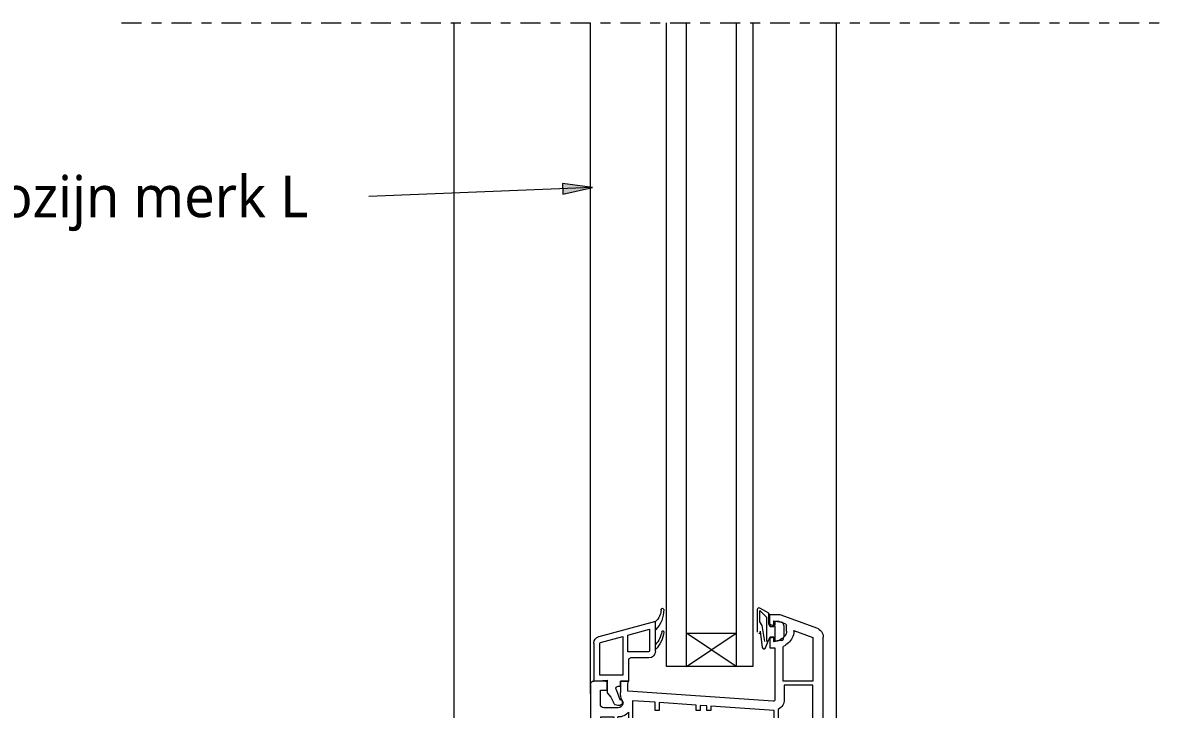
# Model space of a CAD drawing. Header units: millimetres. Extents: x 6732 to 10947, y 894 to 9086.
# Drawn here: x 9134 to 9478.6, y 5190.1 to 5396.4 of the extents above; entities that cross this region are included whole.
import ezdxf

# ---------------------------------------------------------------- set-up
doc = ezdxf.new("R2010")
doc.units = ezdxf.units.MM
doc.linetypes.add('MV_center', pattern=[15, 6, -3, 3, -3])
for name, color, linetype, lineweight in [('A-DETL', 90, 'Continuous', 13), ('A-DETL-GENF', 92, 'Continuous', 18), ('DICHTUNG', 2, 'Continuous', 13), ('Doorsnede Strandbaak_dwg', 8, 'Continuous', 13), ('G-ANNO-TEXT', 231, 'Continuous', 13), ('HAUPTPROFIL', 250, 'Continuous', 13), ('ZUSATZPROFILE', 250, 'Continuous', 13)]:
    doc.layers.add(name, color=color, linetype=linetype, lineweight=lineweight)
doc.styles.add('Segoe UI_2', font='segoeui.ttf', dxfattribs={"height": 12.5})

# ---------------------------------------------------------------- blocks, each defined once
blk = doc.blocks.new('Doorsnede Strandbaak_dwg_560610_GLASLEISTE-18-5-3257565-Details Strandbaak Patio Woning')
at = {"layer": 'DICHTUNG'}
for centre, radius, start, end in [((-126.4, 541.6), 203.8, 178.50555, 226.51741), ((-320, 546.6), 10.2, 89.99026, 178.50555), ((-320, 546.6), 10.2, 358.74989, 90.00974), ((-201, 544.1), 108.9, 178.74989, 232.90109), ((-322.6, 376.9), 7.62, 90, 185.06699), ((-114.4, 395.5), 216.7, 185.08989, 225.34032), ((-322.6, 376.9), 7.62, 8.59338, 90), ((-134.6, 405.4), 182.5, 188.62422, 223.65821)]:
    blk.add_arc(centre, radius, start, end, dxfattribs=at)
at = {"layer": 'ZUSATZPROFILE'}
for p, q in [((-215.9, 177.8), (-76.2, 177.8)), ((33.4, -62), (5.1, -139.7)), ((-15.2, -162.6), (-15.2, -160)), ((7.6, -185.4), (19.9, -185.4))]:
    blk.add_line(p, q, dxfattribs=at)
at = {"layer": 'ZUSATZPROFILE', "flags": 128}
for points in [[(-266.7, 228.6), (-266.7, 457.2), (165.7, 340.3)], [(-215.9, 223.5), (-55.9, 223.5), (-55.9, 352.9), (-221, 397.5), (-221, 228.6)], [(153.7, 296.2), (-17.8, 342.6), (-17.8, 45.7), (157.5, 45.7), (157.5, 291.3)], [(203.2, 291.3), (203.2, 0), (101.6, 8.9), (101.6, -88.9), (73.6, -122.3), (54.4, -163.4)], [(16.7, -38.1), (0, -38.1), (0, 0), (-63.5, 0), (-63.5, 165.1)]]:
    blk.add_lwpolyline(points, dxfattribs=at)
at = {"layer": 'ZUSATZPROFILE'}
for centre, radius, start, end in [((152.4, 291.3), 5.08, 0, 74.87599), ((152.4, 291.3), 50.8, 360, 74.87599), ((-215.9, 228.6), 50.8, 180, 270), ((-215.9, 228.6), 5.08, 180, 270), ((-76.2, 165.1), 12.7, 360, 90), ((16.7, -55.9), 17.8, 340, 90), ((5.1, -160), 20.3, 90, 180), ((7.6, -162.6), 22.9, 180, 270), ((19.9, -147.3), 38.1, 270, 335)]:
    blk.add_arc(centre, radius, start, end, dxfattribs=at)
blk = doc.blocks.new('Doorsnede Strandbaak_dwg_560610-3257529-Details Strandbaak Patio Woning')
blk.add_blockref('Doorsnede Strandbaak_dwg_560610_GLASLEISTE-18-5-3257565-Details Strandbaak Patio Woning', (0, 0))
blk = doc.blocks.new('Doorsnede Strandbaak_dwg_550170_HT-FLG-T-3257531-Details Strandbaak Patio Woning')
at = {"layer": 'HAUPTPROFIL'}
for p, q in [((-342.9, 2737.9), (-342.9, 2716.5)), ((-308.6, 2719.1), (-336.5, 2711.6)), ((-431.8, 2667), (-431.8, 2711.9)), ((-711.2, -29.7), (-711.2, 2620.5)), ((-342.9, 2617.5), (-342.9, 2595.9)), ((-308.6, 2614.9), (-336.5, 2622.4)), ((952.5, 2286), (1041.4, 2286)), ((1066.8, 2260.6), (1066.8, 330.2)), ((826.1, 2143.6), (820.7, 2132.1)), ((855.8, 2082.8), (965.2, 2082.8)), ((820.7, 458.7), (826.1, 447.2)), ((965.2, 508), (856, 508)), ((1041.4, 304.8), (952.5, 304.8)), ((-431.8, -76.2), (-431.8, -121.1)), ((-342.9, -26.7), (-342.9, -5.1)), ((-308.6, -24.1), (-336.5, -31.6)), ((-342.9, -147.1), (-342.9, -125.7)), ((-308.6, -128.3), (-336.5, -120.8))]:
    blk.add_line(p, q, dxfattribs=at)
at = {"layer": 'HAUPTPROFIL', "flags": 128}
for points in [[(-304.8, 2724), (-304.8, 2794), (-381, 2794), (-442.7, 2771.6), (-661.1, 2692.1)], [(-348, 2743), (-370.8, 2743), (-423.4, 2723.9)], [(-487.7, 2667), (-487.7, 2671.4), (-632.5, 2618.7), (-632.5, 2286), (-406.4, 2286), (-406.4, 2550.6)], [(-304.8, 2610), (-304.8, 2540), (-342.9, 2540), (-342.9, 2144.8)], [(-329.3, 2132.1), (782.3, 2209.8), (782.3, 2265.1), (774.7, 2286), (838.2, 2286), (838.2, 2198.2)], [(-368.3, 2070.1), (-368.3, 1727.2), (-632.5, 1727.2), (-632.5, 2255.5), (-414, 2255.5), (-414, 2144.8)], [(990.6, 2108.2), (990.6, 2217.4), (939.8, 2217.4), (939.8, 2273.3)], [(228.6, 2060.2), (259.1, 2060.2), (259.1, 2101.9), (541, 2121.6), (541, 2060.2), (571.5, 2060.2), (571.5, 2123.8)], [(571.5, 2123.8), (744.2, 2135.8), (744.2, 1757.7), (731.5, 1757.7), (731.5, 1719.6), (744.2, 1719.6), (744.2, 1165.9), (731.5, 1165.9), (731.5, 1127.8), (744.2, 1127.8)], [(-279.4, 375.9), (-337.8, 375.9), (-337.8, 2060.2), (147.3, 2094.1), (147.3, 2060.2), (177.8, 2060.2), (177.8, 2096.3), (228.6, 2099.8), (228.6, 2060.2)], [(774.7, 2047.8), (774.7, 1757.7), (858.5, 1757.7), (858.5, 2011.7), (855.7, 2011.7)], [(744.2, 1127.8), (744.2, 807.7), (731.5, 807.7)], [(731.5, 807.7), (731.5, 777.2), (744.2, 777.2), (744.2, 454.5), (761.7, 417)], [(-99.1, 670.7), (-99.1, 734.4), (-129.5, 734.4), (-129.5, 649.7)], [(25.4, 709), (25.4, 680.7), (-53.3, 680.7)], [(152.4, 734.4), (124.5, 734.4), (124.5, 688.6), (78.7, 688.6), (78.7, 734.4), (50.8, 734.4)], [(273.1, 680.7), (177.8, 680.7), (177.8, 709)], [(412.8, 421.6), (382.3, 421.6), (382.3, 734.4), (351.8, 734.4), (351.8, 647.2)], [(774.7, 543), (774.7, 777.2), (858.5, 777.2), (858.5, 579.1), (855.7, 579.1)], [(273.1, 609.6), (114.8, 609.6), (101.6, 617.2), (88.4, 609.6), (-53.3, 609.6)], [(-162.6, 571.5), (-162.6, 421.6), (-209.6, 421.6)], [(-91.4, 571.5), (-91.4, 426.7), (-53.3, 426.7), (-53.3, 381), (-104.1, 381), (-104.1, 350.5)], [(256.5, 426.7), (311.2, 426.7), (311.2, 571.5)], [(939.8, 317.5), (939.8, 373.4), (990.6, 373.4), (990.6, 482.6)], [(-104.1, 350.5), (-208.3, 350.5), (-208.3, 304.8), (-342.9, 304.8), (-342.9, 50.8), (-304.8, 50.8), (-304.8, -19.2)], [(838.2, 392.6), (838.2, 304.8), (411.5, 304.8), (411.5, 350.5), (307.3, 350.5), (307.3, 381), (256.5, 381), (256.5, 426.7)], [(767.1, 392.9), (767.1, 375.9), (482.6, 375.9)], [(-406.4, 40.2), (-406.4, 304.8), (-406.4, 345.4), (-632.5, 345.4), (-632.5, -27.9), (-487.7, -80.6), (-487.7, -76.2)], [(-304.8, -133.2), (-304.8, -203.2), (-381, -203.2), (-442.7, -180.8), (-661.1, -101.3)], [(-348, -152.2), (-370.8, -152.2), (-423.4, -133.1)]]:
    blk.add_lwpolyline(points, dxfattribs=at)
for points in [[(988.1, 1757.7), (988.1, 2011.7), (889, 2011.7), (889, 1757.7)], [(-632.5, 1689.1), (-632.5, 1165.9), (-368.3, 1165.9), (-368.3, 1689.1)], [(858.5, 1719.6), (858.5, 1165.9), (774.7, 1165.9), (774.7, 1719.6)], [(988.1, 1719.6), (988.1, 1165.9), (889, 1165.9), (889, 1719.6)], [(-632.5, 807.7), (-368.3, 807.7), (-368.3, 1127.8), (-632.5, 1127.8)], [(858.5, 1127.8), (858.5, 807.7), (774.7, 807.7), (774.7, 1127.8)], [(889, 1127.8), (889, 807.7), (988.1, 807.7), (988.1, 1127.8)], [(-632.5, 375.9), (-406.4, 375.9), (-368.3, 375.9), (-368.3, 777.2), (-632.5, 777.2)], [(988.1, 579.1), (988.1, 777.2), (889, 777.2), (889, 579.1)]]:
    blk.add_lwpolyline(points, close=True, dxfattribs=at)
at = {"layer": 'HAUPTPROFIL'}
for centre, radius, start, end in [((-419.1, 2711.9), 12.7, 110, 180), ((-348, 2737.9), 5.08, 0, 90), ((-337.8, 2716.5), 5.08, 180, 285), ((-309.9, 2724), 5.08, 285, 0), ((-635, 2620.5), 76.2, 110, 180), ((-381, 2667), 106.7, 180, 209.13098), ((-381, 2667), 50.8, 180, 209.13098), ((-336.6, 2691.7), 101.6, 209.13098, 263.24429), ((-336.6, 2691.7), 157.5, 209.13098, 243.70024), ((-348, 2595.9), 5.08, 263.24429, 0), ((-337.8, 2617.5), 5.08, 75, 180), ((-309.9, 2610), 5.08, 0, 75), ((952.5, 2273.3), 12.7, 90, 180), ((1041.4, 2260.6), 25.4, 0, 90), ((711.1, 2197.7), 127.1, 334.81067, 0.18933), ((-330.2, 2144.8), 83.8, 180, 242.96431), ((-330.2, 2144.8), 12.7, 180, 274), ((848.4, 2119.2), 30.5, 155, 180), ((848.4, 2119.2), 30.5, 180, 192.69279), ((855.9, 2121), 38.2, 192.83238, 269.86041), ((965.2, 2108.2), 25.4, 270, 0), ((855.9, 2121), 109.3, 222.05165, 269.91747), ((50.8, 709), 25.4, 90, 180), ((152.4, 709), 25.4, 360, 90), ((-53.3, 571.5), 109.2, 134.24072, 180), ((-53.3, 571.5), 109.2, 90, 114.74652), ((273.1, 571.5), 109.2, 43.86866, 90), ((-53.3, 571.5), 38.1, 90, 180), ((273.1, 571.5), 38.1, 360, 90), ((855.9, 469.8), 109.3, 90.08253, 137.94835), ((848.4, 471.6), 30.5, 167.30721, 180), ((848.4, 471.6), 30.5, 180, 205), ((855.9, 469.8), 38.2, 89.86041, 167.16762), ((711.1, 393.1), 127.1, 359.81067, 25.18933), ((965.2, 482.6), 25.4, 0, 90), ((-209.6, 345.4), 76.2, 90, 156.42182), ((412.8, 345.4), 76.2, 23.57818, 90), ((711.1, 393.1), 56, 359.81067, 25.2853), ((952.5, 317.5), 12.7, 180, 270), ((1041.4, 330.2), 25.4, 270, 0), ((-336.6, -100.9), 157.5, 116.29976, 150.86902), ((-348, -5.1), 5.08, 0, 96.75571), ((-635, -29.7), 76.2, 180, 250), ((-381, -76.2), 106.7, 150.86902, 180), ((-381, -76.2), 50.8, 150.86902, 180), ((-336.6, -100.9), 101.6, 96.75571, 150.86902), ((-337.8, -26.7), 5.08, 180, 285), ((-309.9, -19.2), 5.08, 285, 0), ((-419.1, -121.1), 12.7, 180, 250), ((-348, -147.1), 5.08, 270, 0), ((-337.8, -125.7), 5.08, 75, 180), ((-309.9, -133.2), 5.08, 0, 75)]:
    blk.add_arc(centre, radius, start, end, dxfattribs=at)
blk = doc.blocks.new('31 dubbel_glas - Type 2-3259606-Details Strandbaak Patio Woning')
at = {"layer": 'A-DETL-GENF', "lineweight": 13}
for p, q in [((0, 26), (193.5, 26)), ((0, 0), (0, 26)), ((0, 20), (193.5, 20)), ((0, 5), (10, 20)), ((0, 20), (10, 5)), ((10, 20), (10, 5)), ((193.5, 5), (0, 5)), ((193.5, 0), (0, 0))]:
    blk.add_line(p, q, dxfattribs=at)
blk = doc.blocks.new('NLRS_00_DI_maskeer - Type 1-4234614-Details Strandbaak Patio Woning')
at = {"layer": 'A-DETL-GENF', "linetype": 'MV_center'}
blk.add_line((-100, 0), (215, 0), dxfattribs=at)

msp = doc.modelspace()

# ---------------------------------------------------------------- hatches: boundary and pattern name
at = {"layer": 'G-ANNO-TEXT'}
msp.add_hatch(color=7, dxfattribs=at).paths.add_polyline_path([(9305.29, 5346.87), (9296.24, 5348.1), (9296.36, 5344.93)])

# ---------------------------------------------------------------- linework, layer by layer
at = {"layer": 'A-DETL'}
for p, q in [((9263.64, 5106.94), (9263.64, 5396.38)), ((9304.64, 5194.68), (9304.64, 5396.38)), ((9378.64, 5079.41), (9378.64, 5396.38)), ((9354.78, 5220.01), (9354.78, 5218.14)), ((9358.28, 5218.92), (9355.53, 5220.45)), ((9355.57, 5218.14), (9355.57, 5219.76)), ((9355.57, 5219.76), (9357.54, 5217.73)), ((9358.28, 5215.62), (9358.28, 5218.92)), ((9358.29, 5218.93), (9358.29, 5215.62)), ((9354.78, 5218.14), (9354.78, 5213.21)), ((9355.57, 5216.34), (9355.57, 5218.14)), ((9356.3, 5215.24), (9355.57, 5216.34)), ((9357.09, 5210.4), (9356.3, 5215.24)), ((9357.54, 5217.73), (9357.54, 5210.4)), ((9358.96, 5214.92), (9358.28, 5215.62)), ((9359.77, 5214.92), (9358.96, 5214.92)), ((9358.99, 5214.92), (9359.8, 5214.93)), ((9359.8, 5214.93), (9359.79, 5216.63)), ((9359.79, 5216.63), (9361.96, 5216.25)), ((9360.23, 5211.61), (9360.23, 5215.03)), ((9362.79, 5215.26), (9362.79, 5211.7)), ((9355.64, 5213.57), (9356.29, 5208.6)), ((9358.29, 5211.03), (9358.97, 5211.72)), ((9358.97, 5211.72), (9359.78, 5211.72)), ((9359.79, 5211.73), (9358.98, 5211.73)), ((9359.79, 5210.33), (9359.79, 5211.73)), ((9357.25, 5208.47), (9358.29, 5211.03)), ((9361.96, 5210.71), (9359.79, 5210.33))]:
    msp.add_line(p, q, dxfattribs=at)
for centre, radius, start, end in [((9355.28, 5220.01), 0.5, 61.0212, 180.0019), ((9358.99, 5215.62), 0.7, 180, 270), ((9361.79, 5215.26), 1, 0.0064, 79.9627), ((9355.18, 5213.21), 0.5, 275.8573, 7.4231), ((9358.99, 5211.03), 0.701, 90.833, 176.8632), ((9361.79, 5211.7), 1, 280.0271, 0.0064), ((9356.79, 5208.66), 0.5, 187.4516, 337.7712)]:
    msp.add_arc(centre, radius, start, end, dxfattribs=at)
at = {"layer": 'G-ANNO-TEXT', "color": 250}
for p, q in [((9305.29, 5346.87), (9238, 5344.22)), ((9305.29, 5346.87), (9296.24, 5348.1)), ((9296.24, 5348.1), (9296.36, 5344.93)), ((9296.36, 5344.93), (9305.29, 5346.87))]:
    msp.add_line(p, q, dxfattribs=at)

# ---------------------------------------------------------------- block references
at = {"layer": 'A-DETL-GENF', "linetype": 'MV_center'}
msp.add_blockref('NLRS_00_DI_maskeer - Type 1-4234614-Details Strandbaak Patio Woning', (9263.64, 5396.38), dxfattribs=at)
at = {"layer": 'A-DETL-GENF', "lineweight": 13, "rotation": 90}
msp.add_blockref('31 dubbel_glas - Type 2-3259606-Details Strandbaak Patio Woning', (9353.49, 5202.88), dxfattribs=at)
at = {"layer": 'Doorsnede Strandbaak_dwg', "color": 250, "extrusion": (0, 0, -1), "xscale": 0.0393700787401518, "yscale": 0.0393700787401518, "zscale": -0.0393700787401518}
for name, p in [('Doorsnede Strandbaak_dwg_550170_HT-FLG-T-3257531-Details Strandbaak Patio Woning', (-9346.63, 5108.52)), ('Doorsnede Strandbaak_dwg_560610-3257529-Details Strandbaak Patio Woning', (-9313.67, 5198.47))]:
    msp.add_blockref(name, p, dxfattribs=at)

# ---------------------------------------------------------------- texts
at = {"layer": 'G-ANNO-TEXT', "color": 7, "insert": (8867.95, 5350.47), "char_height": 12.5, "width": 433.3121, "attachment_point": 1, "style": 'Segoe UI_2'}
msp.add_mtext('deurkozijn is in zelfde positie als kozijn merk L', dxfattribs=at)

doc.saveas('drawing.dxf')
